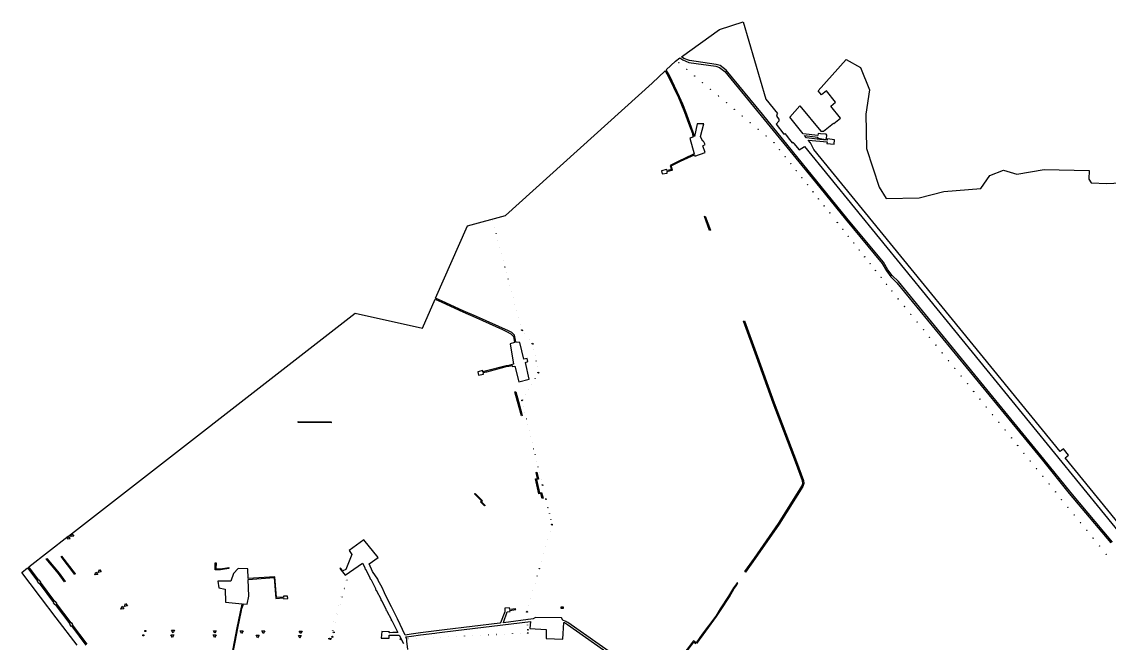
# Model space of a CAD drawing. Header units: millimetres. Extents: x 1 to 68651, y 3 to 69285.
# Drawn here: x 5018 to 12476, y 48209 to 52468 of the extents above; entities that cross this region are included whole.
import ezdxf

# ---------------------------------------------------------------- set-up
doc = ezdxf.new("R2010")
doc.units = ezdxf.units.MM
doc.layers.add('C', color=134, linetype='Continuous')
doc.styles.get("Standard").update_dxf_attribs({"font": 'arial.ttf'})

# ---------------------------------------------------------------- blocks, each defined once
blk = doc.blocks.new('C7727DD5F7ADA41A2889C00CB9CB85E')
at = {"layer": 'C', "linetype": 'Continuous'}
blk.add_lwpolyline([(4440083.39, 1624619.51), (4436420.94, 1629107.35), (4436444.2, 1629126.32), (4436409.42, 1629168.94), (4436386.18, 1629149.97), (4434697.9, 1631219.54), (4434675.55, 1631265.95), (4434660.16, 1631284.84), (4434738.77, 1631276.82), (4434788.48, 1631271.75), (4434787.53, 1631262.49), (4434837.28, 1631257.42), (4434840.32, 1631287.27), (4434790.58, 1631292.34), (4434789.7, 1631283.69), (4434740.06, 1631289.22), (4434648.25, 1631299.45), (4434634.74, 1631316.03), (4434724.82, 1631305.69), (4434724.15, 1631297.62), (4434740.72, 1631295.54), (4434778.02, 1631289.12), (4434783.67, 1631296.31), (4434786.15, 1631318.31), (4434781.78, 1631324.44), (4434744.02, 1631327.19), (4434726.79, 1631329.32), (4434725.66, 1631315.66), (4434625.69, 1631327.13), (4434532.48, 1631441.49), (4434602.67, 1631519.45), (4434746.08, 1631346.95), (4434763.65, 1631345.2), (4434831.79, 1631401.51), (4434834.96, 1631397.64), (4434881.42, 1631436.02), (4434814.26, 1631517.38), (4434847.52, 1631544.91), (4434783.75, 1631621.94), (4434750.64, 1631594.54), (4434727.02, 1631623.16), (4434920.36, 1631837.91), (4435019, 1631782.39), (4435078.57, 1631628.44), (4435053.6, 1631461.84), (4435058.85, 1631226.64), (4435146.57, 1630962.23), (4435193.09, 1630884.43), (4435419.92, 1630890.09), (4435589.78, 1630932.1), (4435842.55, 1630953.26), (4435905.66, 1631042.45), (4435999.79, 1631079.79), (4436090.64, 1631050.16), (4436276.84, 1631082.99), (4436586.96, 1631076.15), (4436584.08, 1631017.56), (4436599.6, 1630991.63), (4436708.41, 1630986.29), (4436952.37, 1630999.49)], dxfattribs=at)
at = {"layer": 'C', "flags": 1}
for tag in ['Адрес (местоположение) участка', 'Дата формирования КПТ', 'Тип объекта', 'Тип объекта (текст)', 'Система координат', 'Тип адреса', 'Тип адреса код', 'ОКАТО', 'ОКТМО', 'Кадастровый номер, обозначение, учетный номер объекта', 'Кадастровый номер', 'Район', 'Кадастровый номер квартала', 'Регистрационный номер КПТ', 'Вид объекта недвижимости', 'Вид объекта недвижимости код', 'Площадь', 'Погрешность площади', 'Вид земельного участка', 'Вид земельного участка код', 'Категория земель', 'Категория земель код', 'Вид использования по документу', 'Кадастровая стоимость', 'Номер контура', 'Код ФИАС', 'Код КЛАДР', 'Код региона', 'Регион', 'Полное наименование органа регистрации прав']:
    blk.add_attdef(tag, (0, 0), '', height=0.2, dxfattribs=at)
blk = doc.blocks.new('C40C46959CF384673B2E9F89159651D')
at = {"layer": 'C', "linetype": 'Continuous'}
for points in [[(4431912.62, 1627794.26), (4431907.41, 1627851.91), (4431905.88, 1627861.27), (4431903.34, 1627870.49), (4431899.9, 1627880.07), (4431938.31, 1627886.27), (4432001.23, 1627895.64), (4432098.83, 1627906.92), (4432113.36, 1627908.5), (4432166.68, 1627916.21), (4432755.35, 1627985.17), (4432750.48, 1627938.84), (4432862.72, 1627931.95), (4432862.88, 1627868.97), (4432976.77, 1627865.44), (4432983.33, 1627980.16), (4432987.66, 1627978.18), (4433009.42, 1627966.08), (4433541.26, 1627591.34)], [(4433796.74, 1627743.8), (4433874.43, 1627844.93), (4433887.7, 1627835.03)], [(4433896.3, 1627835.45), (4433938.57, 1627895.26), (4434031.42, 1628019.19), (4434062.59, 1628069.2), (4434119.27, 1628155.89), (4434152.49, 1628212.47), (4434160.08, 1628224.59), (4434177.04, 1628247.95), (4434172.18, 1628251.49), (4434155.08, 1628227.9), (4434147.37, 1628215.57), (4434113.42, 1628159.74), (4434056.64, 1628072.89), (4434025.57, 1628023.05), (4433932.91, 1627899.4), (4433890.68, 1627839.63), (4433873.31, 1627852.58), (4433793.39, 1627748.42)], [(4433547.64, 1627603.22), (4433010.56, 1627978.3), (4433004.14, 1627982.11), (4432996.7, 1627985.28), (4432977.27, 1627995.3), (4432968.17, 1628012.11), (4432788.66, 1628012.64), (4432774.2, 1628003.72), (4432570.56, 1627976.42), (4432568.8, 1627978.36), (4432594.82, 1628051.65), (4432614.4, 1628053.73), (4432613.28, 1628062.28), (4432653.61, 1628067.16), (4432652.83, 1628072.58), (4432612.47, 1628067.72), (4432610.94, 1628078.77), (4432578.95, 1628076.53), (4432579.79, 1628053.23), (4432549.51, 1627975.71), (4432545.55, 1627973.41), (4432165.05, 1627929.12), (4431999.5, 1627908.52), (4431936.23, 1627899.1), (4431894.8, 1627891.23), (4431842.06, 1628005.13), (4431804.35, 1628082.72), (4431801.53, 1628085.6), (4431793.08, 1628102.49), (4431753.98, 1628183.42), (4431736.78, 1628217.95), (4431709.82, 1628267.08), (4431709.41, 1628271.41), (4431707.37, 1628276.7), (4431671.46, 1628329.11), (4431647.53, 1628381.65), (4431709.27, 1628425.23), (4431612.88, 1628545.43), (4431510.64, 1628471.63), (4431528.4, 1628445.17), (4431488.18, 1628342.37), (4431466.89, 1628333.63), (4431452.13, 1628352.06), (4431446.89, 1628348.23), (4431484.78, 1628303.93), (4431602.06, 1628385.8), (4431620.12, 1628350.58), (4431618.27, 1628349.66), (4431621.26, 1628343.74), (4431623.34, 1628344.35), (4431655.48, 1628282.29), (4431653.76, 1628281.5), (4431656.88, 1628275.38), (4431658.67, 1628276.05), (4431693.89, 1628207.04), (4431692.01, 1628206.09), (4431694.98, 1628200.27), (4431696.97, 1628201.02), (4431729.7, 1628136.88), (4431727.87, 1628135.94), (4431731.01, 1628129.84), (4431732.92, 1628130.58), (4431765.09, 1628067.71), (4431763.31, 1628066.89), (4431766.29, 1628060.84), (4431768.25, 1628061.49), (4431800.57, 1627998.12), (4431798.7, 1627997.35), (4431801.68, 1627991.3), (4431803.68, 1627992.06), (4431845.29, 1627911.42), (4431810.33, 1627910.3), (4431786.43, 1627909.15), (4431786.81, 1627914.35), (4431734.76, 1627917.16), (4431731.43, 1627870.71), (4431785.31, 1627872.83), (4431786.2, 1627891.64), (4431836.92, 1627891.21), (4431854.69, 1627893.09), (4431884.35, 1627835.11)], [(4430718.71, 1627786.22), (4430730.02, 1627844.12), (4430738.69, 1627892.7), (4430747.66, 1627940.39), (4430770.07, 1628050.63), (4430776.2, 1628075.02), (4430784.17, 1628098.73), (4430784.63, 1628106.13), (4430812.25, 1628103.92), (4430822.03, 1628159.26), (4430819.6, 1628273.99), (4430995.87, 1628286.8), (4431007.72, 1628143.05), (4431061.87, 1628148.05), (4431062.93, 1628140.93), (4431090.42, 1628144.35), (4431088.5, 1628159.78), (4431061.51, 1628158.56), (4431061.25, 1628153.52), (4431012.74, 1628149.79), (4431001, 1628292.68), (4430819.45, 1628280.46), (4430815.36, 1628347.04), (4430750.37, 1628348.17), (4430717.6, 1628314.79), (4430699.12, 1628261.62), (4430610.98, 1628261.59), (4430617.35, 1628216.91), (4430661.89, 1628208.19), (4430663.86, 1628118.95), (4430776.43, 1628106.85), (4430772.24, 1628094.24), (4430767.15, 1628073.65), (4430763.01, 1628052.51), (4430739.79, 1627941.87), (4430730.83, 1627894.14), (4430722.15, 1627845.59), (4430710.88, 1627787.85)], [(4429646.74, 1627823.17), (4429502.64, 1628010.51), (4429394.82, 1628152), (4429324.45, 1628245.42), (4429265.97, 1628321.39), (4429265.7, 1628321.74), (4429306.09, 1628353.13), (4429374.81, 1628261.97), (4429372.27, 1628260.01), (4429382.94, 1628246.14), (4429385.36, 1628248), (4429484.59, 1628116.1), (4429482.16, 1628114.23), (4429492.83, 1628100.36), (4429495.11, 1628102.11), (4429595.24, 1627969.81), (4429592.77, 1627967.91), (4429603.44, 1627954.03), (4429605.81, 1627955.86), (4429705.18, 1627824.37)], [(4429713.91, 1627831.07), (4429614.53, 1627962.56), (4429616.92, 1627964.4), (4429606.25, 1627978.27), (4429603.96, 1627976.51), (4429503.83, 1628108.81), (4429506.31, 1628110.72), (4429495.64, 1628124.59), (4429493.31, 1628122.8), (4429394.09, 1628254.71), (4429396.42, 1628256.5), (4429385.75, 1628270.37), (4429383.53, 1628268.67), (4429314.8, 1628359.9), (4429584.77, 1628569.73), (4429577.17, 1628551.54), (4429597.72, 1628554.21), (4429585.34, 1628570.17), (4431552.66, 1630099.25), (4432013.51, 1629996.91), (4432100.37, 1630193.65), (4432146.24, 1630173.41), (4432290.21, 1630107.29), (4432380.86, 1630068.19), (4432561.97, 1629986.87), (4432590.35, 1629972.75), (4432620.3, 1629957.11), (4432639.14, 1629939.19), (4432644.74, 1629900.97), (4432646.19, 1629898.6), (4432614.33, 1629888.91), (4432638.48, 1629748.51), (4432628.02, 1629746.63), (4432605.51, 1629741.13), (4432586.84, 1629737.76), (4432579.84, 1629735.93), (4432453.22, 1629703.08), (4432428.81, 1629697.45), (4432426.85, 1629705.97), (4432393.57, 1629697.06), (4432398.32, 1629673.89), (4432432.15, 1629681.22), (4432430.14, 1629692.12), (4432454.24, 1629697.66), (4432580.99, 1629730.51), (4432588.13, 1629732.38), (4432606.05, 1629735.61), (4432628.14, 1629740.96), (4432630.07, 1629732.52), (4432647.6, 1629736.1), (4432675.33, 1629628.05), (4432745.93, 1629646.3), (4432719.96, 1629761.43), (4432736.04, 1629766.95), (4432732.25, 1629787.07), (4432709.82, 1629782.72), (4432680.81, 1629898.36), (4432653.84, 1629900), (4432654.33, 1629902.56), (4432644.53, 1629949.16), (4432625.69, 1629965.96), (4432603.08, 1629978.82), (4432384.21, 1630076.55), (4432293.89, 1630115.5), (4432149.93, 1630181.61), (4432104, 1630201.88), (4432323.14, 1630698.22), (4432584.18, 1630767.43), (4433589.5, 1631675.11), (4433679.23, 1631760.21), (4433701.3, 1631717.6), (4433769.09, 1631576.9), (4433790.47, 1631527.22), (4433811.15, 1631475.01), (4433838.32, 1631399.85), (4433865.39, 1631330.31), (4433868.11, 1631305.3), (4433848.24, 1631297.08), (4433877.93, 1631189.94), (4433805.77, 1631156.42), (4433781.42, 1631144.55), (4433713.43, 1631111.46), (4433721.37, 1631081.99), (4433714.52, 1631080.84), (4433689.78, 1631075.33), (4433688.32, 1631083.03), (4433654.01, 1631075.17), (4433657.17, 1631053.75), (4433692.25, 1631057.97), (4433690.92, 1631069.89), (4433715.42, 1631075.4), (4433728.19, 1631077.59), (4433720, 1631108.33), (4433783.59, 1631139.45), (4433808.11, 1631151.53), (4433879.95, 1631184.83), (4433882.21, 1631175.19), (4433953.66, 1631199.03), (4433936.56, 1631246.03), (4433952.35, 1631255.07), (4433942.01, 1631276.99), (4433935.84, 1631275.99), (4433920.95, 1631309.92), (4433944.15, 1631396.97), (4433897.56, 1631397.06), (4433879.11, 1631309.76), (4433873.09, 1631332.53), (4433846.88, 1631403), (4433819.57, 1631478.17), (4433798.79, 1631530.67), (4433777.28, 1631580.65), (4433709.3, 1631721.73), (4433686.02, 1631766.66), (4433748.43, 1631825.85), (4433779.57, 1631848.06), (4433798.46, 1631833.72), (4433841.24, 1631816.93), (4434025.61, 1631790.93), (4434050.62, 1631783.01), (4434087.89, 1631755.59), (4434710.15, 1630995.77), (4434914.37, 1630742.17), (4435165.61, 1630439.86), (4435195.25, 1630388.02), (4435226.2, 1630348.61), (4435268.06, 1630307.23), (4436265.44, 1629090.54), (4436449.57, 1628862.73), (4436733.77, 1628524.61)], [(4436746.15, 1628530.13), (4436459.64, 1628871.02), (4436275.46, 1629098.9), (4435277.49, 1630316.27), (4435235.9, 1630357.34), (4435206.32, 1630394.96), (4435176.39, 1630447.25), (4434924.62, 1630750.24), (4434345.07, 1631463.45), (4434097.57, 1631764.38), (4434056.22, 1631794.86), (4434028.61, 1631803.63), (4433844.74, 1631829.53), (4433805.33, 1631844.88), (4433790.64, 1631855.96), (4434051.28, 1632041.87), (4434213.46, 1632095.64), (4434369.05, 1631565.25), (4434448.57, 1631467.68), (4434445.86, 1631465.25), (4434442.8, 1631449.51), (4434457.78, 1631429.15), (4434458.2, 1631413.5), (4434439.3, 1631392.97), (4434492.94, 1631324.75), (4434498.98, 1631329.87), (4434509.54, 1631316.82), (4434522.53, 1631300.78), (4434550.35, 1631266.31), (4434556.22, 1631271.06), (4434560.99, 1631262.37), (4434597.75, 1631217.27), (4434634.31, 1631239.78), (4437376.65, 1627878.4)]]:
    blk.add_lwpolyline(points, dxfattribs=at)
for points in [[(4433770.54, 1631815.1), (4433771.85, 1631816.65), (4433773.4, 1631815.34), (4433772.1, 1631813.79)], [(4433826.24, 1631770.98), (4433827.8, 1631769.67), (4433826.5, 1631768.12), (4433824.95, 1631769.43)], [(4433880.64, 1631725.3), (4433882.19, 1631723.99), (4433880.89, 1631722.44), (4433879.34, 1631723.75)], [(4433935.03, 1631679.62), (4433936.59, 1631678.31), (4433935.29, 1631676.76), (4433933.73, 1631678.07)], [(4433988.13, 1631632.39), (4433989.42, 1631633.94), (4433990.97, 1631632.63), (4433989.68, 1631631.08)], [(4434043.83, 1631588.26), (4434045.38, 1631586.95), (4434044.08, 1631585.4), (4434042.52, 1631586.71)], [(4434098.21, 1631542.58), (4434099.77, 1631541.27), (4434098.47, 1631539.72), (4434096.92, 1631541.03)], [(4434152.61, 1631496.9), (4434154.16, 1631495.59), (4434152.87, 1631494.04), (4434151.31, 1631495.35)], [(4434205.7, 1631449.68), (4434207, 1631451.23), (4434208.56, 1631449.92), (4434207.25, 1631448.37)], [(4434261.4, 1631405.55), (4434262.95, 1631404.24), (4434261.66, 1631402.69), (4434260.1, 1631404)], [(4434314.49, 1631358.31), (4434315.79, 1631359.87), (4434317.35, 1631358.56), (4434316.04, 1631357.01)], [(4434370.18, 1631314.19), (4434371.74, 1631312.87), (4434370.44, 1631311.33), (4434368.88, 1631312.64)], [(4434423.29, 1631267.25), (4434424.87, 1631268.5), (4434426.13, 1631266.91), (4434424.55, 1631265.66)], [(4434461.52, 1631219.15), (4434463.1, 1631220.4), (4434464.36, 1631218.81), (4434462.77, 1631217.56)], [(4434501.31, 1631172.32), (4434502.57, 1631170.73), (4434500.99, 1631169.48), (4434499.72, 1631171.07)], [(4434539.53, 1631124.24), (4434540.8, 1631122.65), (4434539.2, 1631121.4), (4434537.94, 1631122.99)], [(4434577.74, 1631076.15), (4434579, 1631074.56), (4434577.41, 1631073.31), (4434576.15, 1631074.9)], [(4434615.96, 1631028.07), (4434617.22, 1631026.48), (4434615.63, 1631025.23), (4434614.37, 1631026.82)], [(4434652.58, 1630978.73), (4434654.17, 1630979.98), (4434655.42, 1630978.39), (4434653.84, 1630977.14)], [(4434690.8, 1630930.65), (4434692.38, 1630931.9), (4434693.64, 1630930.31), (4434692.06, 1630929.06)], [(4434730.6, 1630883.82), (4434731.86, 1630882.23), (4434730.28, 1630880.98), (4434729.02, 1630882.57)], [(4434768.81, 1630835.74), (4434770.07, 1630834.14), (4434768.48, 1630832.89), (4434767.23, 1630834.48)], [(4432494.65, 1630736.43), (4432495.01, 1630736.53), (4432495.11, 1630736.17), (4432494.75, 1630736.07)], [(4433947.24, 1630761.85), (4433953, 1630763.5), (4433989.12, 1630666.85), (4433983.35, 1630665.16)], [(4434807.03, 1630787.66), (4434808.29, 1630786.06), (4434806.7, 1630784.81), (4434805.45, 1630786.4)], [(4432507.35, 1630688.59), (4432507.71, 1630688.69), (4432507.81, 1630688.33), (4432507.45, 1630688.23)], [(4434857.69, 1630720.35), (4434859.28, 1630721.62), (4434860.53, 1630720.03), (4434858.95, 1630718.77)], [(4434895.55, 1630672.81), (4434897.13, 1630674.07), (4434898.39, 1630672.49), (4434896.81, 1630671.22)], [(4432518.91, 1630643.86), (4432519.27, 1630643.96), (4432519.37, 1630643.6), (4432519.01, 1630643.5)], [(4432531.04, 1630596.83), (4432531.4, 1630596.93), (4432531.5, 1630596.57), (4432531.14, 1630596.47)], [(4434934.5, 1630627.12), (4434935.76, 1630625.54), (4434934.18, 1630624.28), (4434932.93, 1630625.86)], [(4432543.57, 1630550.99), (4432543.93, 1630551.09), (4432544.03, 1630550.73), (4432543.67, 1630550.63)], [(4434970.3, 1630578.92), (4434971.89, 1630580.18), (4434973.15, 1630578.6), (4434971.57, 1630577.33)], [(4435009.26, 1630533.23), (4435010.53, 1630531.65), (4435008.94, 1630530.38), (4435007.69, 1630531.97)], [(4432555.02, 1630507.65), (4432555.38, 1630507.75), (4432555.48, 1630507.39), (4432555.12, 1630507.29)], [(4432568.11, 1630460.63), (4432568.22, 1630460.27), (4432567.85, 1630460.17), (4432567.75, 1630460.53)], [(4435045.06, 1630485.03), (4435046.64, 1630486.29), (4435047.9, 1630484.71), (4435046.32, 1630483.45)], [(4435082.44, 1630438.08), (4435084.03, 1630439.35), (4435085.28, 1630437.76), (4435083.71, 1630436.5)], [(4432580.08, 1630415.59), (4432580.18, 1630415.23), (4432579.82, 1630415.13), (4432579.72, 1630415.49)], [(4432590.07, 1630377.82), (4432590.17, 1630377.46), (4432589.81, 1630377.36), (4432589.71, 1630377.72)], [(4435121.41, 1630392.39), (4435122.67, 1630390.82), (4435121.08, 1630389.55), (4435119.82, 1630391.14)], [(4432601.83, 1630333.27), (4432601.93, 1630332.91), (4432601.57, 1630332.81), (4432601.47, 1630333.17)], [(4432613.02, 1630289.32), (4432613.38, 1630289.42), (4432613.48, 1630289.06), (4432613.12, 1630288.96)], [(4435158.78, 1630345.45), (4435160.04, 1630343.87), (4435158.46, 1630342.6), (4435157.2, 1630344.19)], [(4435196.16, 1630298.5), (4435197.42, 1630296.92), (4435195.84, 1630295.66), (4435194.58, 1630297.24)], [(4432625.51, 1630244.48), (4432625.61, 1630244.12), (4432625.25, 1630244.02), (4432625.15, 1630244.38)], [(4435233.53, 1630251.56), (4435234.82, 1630249.98), (4435233.24, 1630248.71), (4435231.95, 1630250.28)], [(4432635.86, 1630203.25), (4432636.22, 1630203.35), (4432636.32, 1630202.99), (4432635.96, 1630202.89)], [(4432648.13, 1630158.82), (4432648.23, 1630158.46), (4432647.87, 1630158.36), (4432647.77, 1630158.72)], [(4435276.66, 1630198.63), (4435277.94, 1630197.06), (4435276.37, 1630195.78), (4435275.08, 1630197.36)], [(4435319.78, 1630145.73), (4435321.05, 1630144.15), (4435319.49, 1630142.88), (4435318.2, 1630144.45)], [(4432659.64, 1630115.41), (4432659.74, 1630115.05), (4432659.38, 1630114.95), (4432659.28, 1630115.31)], [(4432671.85, 1630068.98), (4432671.95, 1630068.62), (4432671.59, 1630068.52), (4432671.49, 1630068.88)], [(4435361.32, 1630091.54), (4435362.89, 1630092.81), (4435364.17, 1630091.24), (4435362.6, 1630089.96)], [(4432683.77, 1630023.53), (4432684.13, 1630023.62), (4432684.23, 1630023.27), (4432683.87, 1630023.17)], [(4434216.36, 1630042.94), (4434222.93, 1630045.32), (4434311.24, 1629801.5), (4434425.99, 1629484.89), (4434579.76, 1629082.8), (4434626.61, 1628951.78), (4434628.97, 1628931.73), (4434621.68, 1628911.44), (4434460.97, 1628653.35), (4434295.77, 1628416.75), (4434230.07, 1628323.85), (4434224.35, 1628327.89), (4434290.04, 1628420.79), (4434455.11, 1628657.18), (4434615.31, 1628914.39), (4434621.93, 1628932.57), (4434619.75, 1628950.28), (4434573.22, 1629080.34), (4434419.42, 1629482.49), (4434304.67, 1629799.12)], [(4435404.44, 1630038.62), (4435406.01, 1630039.89), (4435407.29, 1630038.32), (4435405.72, 1630037.05)], [(4432694.48, 1629984.9), (4432699.9, 1629982.16), (4432700.43, 1629980.54), (4432694.73, 1629978.67), (4432692.87, 1629984.37)], [(4432714.42, 1629957.31), (4432714.65, 1629957.03), (4432714.37, 1629956.79), (4432714.13, 1629957.07)], [(4432745.05, 1629921.04), (4432745.33, 1629921.28), (4432745.57, 1629921), (4432745.29, 1629920.76)], [(4435449.12, 1629986.99), (4435450.41, 1629985.41), (4435448.84, 1629984.14), (4435447.56, 1629985.71)], [(4435490.67, 1629932.79), (4435492.24, 1629934.06), (4435493.53, 1629932.49), (4435491.95, 1629931.21)], [(4432764.99, 1629890.82), (4432770.69, 1629892.69), (4432772.56, 1629886.99), (4432770.94, 1629886.46), (4432765.52, 1629889.2)], [(4432778.42, 1629850.58), (4432778.5, 1629850.22), (4432778.14, 1629850.14), (4432778.06, 1629850.5)], [(4435535.36, 1629881.15), (4435536.65, 1629879.57), (4435535.07, 1629878.3), (4435533.79, 1629879.87)], [(4432786.38, 1629810.68), (4432786.75, 1629810.75), (4432786.82, 1629810.38), (4432786.45, 1629810.31)], [(4432794.54, 1629771.38), (4432794.61, 1629771.01), (4432794.24, 1629770.94), (4432794.17, 1629771.31)], [(4435578.48, 1629828.24), (4435579.77, 1629826.67), (4435578.19, 1629825.39), (4435576.91, 1629826.97)], [(4435620.02, 1629774.05), (4435621.6, 1629775.33), (4435622.89, 1629773.75), (4435621.31, 1629772.48)], [(4432802.07, 1629733.15), (4432802.44, 1629733.22), (4432802.51, 1629732.85), (4432802.14, 1629732.78)], [(4432806.12, 1629695.32), (4432811.57, 1629692.84), (4432809.09, 1629687.38), (4432807.53, 1629688.08), (4432805.41, 1629693.77)], [(4435663.14, 1629721.14), (4435664.72, 1629722.41), (4435666.01, 1629720.84), (4435664.43, 1629719.56)], [(4432786.1, 1629652.14), (4432786.3, 1629652.46), (4432786.62, 1629652.26), (4432786.42, 1629651.94)], [(4435706.26, 1629668.23), (4435707.84, 1629669.51), (4435709.13, 1629667.93), (4435707.55, 1629666.65)], [(4432647.83, 1629558.81), (4432653.7, 1629560.12), (4432672.35, 1629494.6), (4432698.5, 1629397.4), (4432692.66, 1629396.04), (4432666.57, 1629493.03)], [(4432739.19, 1629575.6), (4432739.51, 1629575.4), (4432739.31, 1629575.08), (4432738.99, 1629575.28)], [(4432761.53, 1629611.74), (4432761.85, 1629611.54), (4432761.65, 1629611.22), (4432761.33, 1629611.42)], [(4435750.97, 1629616.59), (4435752.25, 1629615.01), (4435750.68, 1629613.74), (4435749.39, 1629615.31)], [(4435792.51, 1629562.39), (4435794.08, 1629563.67), (4435795.37, 1629562.09), (4435793.8, 1629560.81)], [(4432694.21, 1629503.64), (4432700.17, 1629504.38), (4432700.38, 1629502.69), (4432696.65, 1629497.9), (4432694.96, 1629497.68)], [(4432717.56, 1629539.67), (4432717.88, 1629539.47), (4432717.68, 1629539.15), (4432717.36, 1629539.35)], [(4435835.63, 1629509.48), (4435837.2, 1629510.76), (4435838.49, 1629509.18), (4435836.91, 1629507.91)], [(4432704.8, 1629462.19), (4432705.17, 1629462.28), (4432705.26, 1629461.91), (4432704.89, 1629461.82)], [(4432715.73, 1629417.67), (4432716.1, 1629417.76), (4432716.19, 1629417.39), (4432715.82, 1629417.3)], [(4435880.32, 1629457.84), (4435881.6, 1629456.27), (4435880.03, 1629454.99), (4435878.75, 1629456.57)], [(4435923.44, 1629404.93), (4435924.72, 1629403.35), (4435923.15, 1629402.08), (4435921.87, 1629403.65)], [(4431162.33, 1629355.54), (4431386.77, 1629354.35), (4431386.64, 1629348.34), (4431162.39, 1629349.53)], [(4432726.56, 1629375.04), (4432726.65, 1629374.67), (4432726.28, 1629374.58), (4432726.19, 1629374.95)], [(4432736.39, 1629332.98), (4432736.76, 1629333.07), (4432736.85, 1629332.7), (4432736.48, 1629332.61)], [(4435966.56, 1629352.02), (4435967.84, 1629350.45), (4435966.27, 1629349.17), (4435964.99, 1629350.75)], [(4432746.26, 1629293.42), (4432746.63, 1629293.51), (4432746.72, 1629293.14), (4432746.35, 1629293.05)], [(4432756.47, 1629252.39), (4432756.56, 1629252.02), (4432756.19, 1629251.93), (4432756.1, 1629252.3)], [(4436009.67, 1629299.11), (4436010.96, 1629297.53), (4436009.38, 1629296.26), (4436008.1, 1629297.83)], [(4436051.22, 1629244.92), (4436052.79, 1629246.19), (4436054.08, 1629244.62), (4436052.5, 1629243.34)], [(4432765.74, 1629212.08), (4432766.11, 1629212.17), (4432766.2, 1629211.8), (4432765.83, 1629211.71)], [(4432776.32, 1629169.79), (4432776.69, 1629169.88), (4432776.78, 1629169.51), (4432776.41, 1629169.42)], [(4436095.91, 1629193.29), (4436097.19, 1629191.71), (4436095.62, 1629190.44), (4436094.34, 1629192.01)], [(4432786.5, 1629129.17), (4432786.59, 1629128.8), (4432786.22, 1629128.7), (4432786.13, 1629129.08)], [(4436139.03, 1629140.36), (4436140.32, 1629138.78), (4436138.74, 1629137.51), (4436137.45, 1629139.09)], [(4432796.57, 1629085.14), (4432796.94, 1629085.23), (4432797.03, 1629084.86), (4432796.66, 1629084.77)], [(4432805.99, 1629046.34), (4432806.36, 1629046.43), (4432806.46, 1629046.06), (4432806.08, 1629045.97)], [(4436182.15, 1629087.44), (4436183.43, 1629085.87), (4436181.86, 1629084.59), (4436180.57, 1629086.17)], [(4436225.27, 1629034.54), (4436226.55, 1629032.96), (4436224.98, 1629031.69), (4436223.69, 1629033.26)], [(4432788.79, 1628962.7), (4432803.34, 1628966.33), (4432792.64, 1629007.44), (4432798.52, 1629008.65), (4432810.69, 1628962.01), (4432796.05, 1628958.31), (4432816.76, 1628867.99), (4432831.22, 1628870.47), (4432840.71, 1628830.7), (4432834.82, 1628829.55), (4432826.66, 1628863.6), (4432812.18, 1628861.05)], [(4432816.31, 1629005.15), (4432816.68, 1629005.24), (4432816.77, 1629004.87), (4432816.4, 1629004.78)], [(4432826.86, 1628960.94), (4432827.22, 1628961.03), (4432827.32, 1628960.66), (4432826.95, 1628960.57)], [(4436266.81, 1628980.35), (4436268.39, 1628981.62), (4436269.67, 1628980.05), (4436268.1, 1628978.77)], [(4432837.61, 1628923.82), (4432838.75, 1628917.61), (4432836.78, 1628917.25), (4432835.65, 1628923.46)], [(4436309.93, 1628927.43), (4436311.5, 1628928.71), (4436312.79, 1628927.13), (4436311.22, 1628925.86)], [(4436354.62, 1628875.78), (4436355.91, 1628874.22), (4436354.33, 1628872.94), (4436353.05, 1628874.52)], [(4432376.04, 1628863.83), (4432398.66, 1628841.1), (4432425.52, 1628813.71), (4432418.61, 1628805.92), (4432442.81, 1628781.2), (4432439.23, 1628777.71), (4432411.68, 1628805.77), (4432417.74, 1628812.46), (4432394.36, 1628836.92), (4432371.57, 1628859.77)], [(4432860.76, 1628829.23), (4432861.96, 1628823.03), (4432859.99, 1628822.65), (4432858.8, 1628828.85)], [(4436397.74, 1628822.89), (4436399.03, 1628821.31), (4436397.45, 1628820.04), (4436396.17, 1628821.61)], [(4432874.43, 1628766.31), (4432874.79, 1628766.4), (4432874.89, 1628766.03), (4432874.52, 1628765.94)], [(4432884.96, 1628724.92), (4432885.33, 1628725.01), (4432885.42, 1628724.64), (4432885.05, 1628724.55)], [(4436440.86, 1628769.97), (4436442.15, 1628768.4), (4436440.57, 1628767.12), (4436439.29, 1628768.7)], [(4432895.14, 1628684.03), (4432895.23, 1628683.66), (4432894.86, 1628683.57), (4432894.77, 1628683.94)], [(4432897.88, 1628652.2), (4432898.36, 1628653.83), (4432904.11, 1628652.11), (4432902.41, 1628646.37), (4432900.77, 1628646.86)], [(4436482.4, 1628715.77), (4436483.98, 1628717.05), (4436485.27, 1628715.47), (4436483.69, 1628714.2)], [(4436527.11, 1628664.14), (4436528.39, 1628662.57), (4436526.82, 1628661.29), (4436525.53, 1628662.87)], [(4429601.42, 1628568.61), (4429609.33, 1628587.7), (4429621.9, 1628571.37)], [(4432888.56, 1628601.03), (4432888.66, 1628601.39), (4432889.02, 1628601.29), (4432888.92, 1628600.93)], [(4436570.23, 1628611.23), (4436571.51, 1628609.65), (4436569.94, 1628608.38), (4436568.65, 1628609.95)], [(4432859.17, 1628499.06), (4432859.27, 1628499.42), (4432859.63, 1628499.32), (4432859.53, 1628498.95)], [(4432874, 1628549.43), (4432874.1, 1628549.79), (4432874.46, 1628549.69), (4432874.36, 1628549.33)], [(4436613.35, 1628558.31), (4436614.62, 1628556.74), (4436613.06, 1628555.46), (4436611.77, 1628557.04)], [(4436656.46, 1628505.41), (4436657.74, 1628503.83), (4436656.18, 1628502.56), (4436654.89, 1628504.13)], [(4429539.45, 1628434.16), (4429633.19, 1628312.26), (4429628.83, 1628308.91), (4429535.07, 1628430.84)], [(4432844.55, 1628449.34), (4432844.65, 1628449.7), (4432845.01, 1628449.6), (4432844.91, 1628449.24)], [(4436701.87, 1628446.71), (4436703.44, 1628447.98), (4436704.73, 1628446.41), (4436703.16, 1628445.14)], [(4429434.23, 1628415.04), (4429438.48, 1628418.52), (4429521.23, 1628317.5), (4429563.39, 1628259.99), (4429558.95, 1628256.74), (4429516.88, 1628314.14)], [(4430592.33, 1628387.58), (4430598.31, 1628387.28), (4430597.67, 1628346.75), (4430628.05, 1628346.44), (4430685.24, 1628355.05), (4430686.19, 1628349.12), (4430628.83, 1628340.49), (4430591.64, 1628340.76)], [(4432829.83, 1628398.86), (4432829.93, 1628399.22), (4432830.3, 1628399.12), (4432830.19, 1628398.76)], [(4429766.32, 1628305.28), (4429774.28, 1628324.28), (4429786.76, 1628308.04)], [(4429798.71, 1628341.79), (4429811.18, 1628325.5), (4429790.84, 1628322.77)], [(4431510.94, 1628320.02), (4431511.3, 1628319.93), (4431511.2, 1628319.57), (4431510.83, 1628319.67)], [(4432800.63, 1628297.84), (4432800.99, 1628297.74), (4432800.89, 1628297.38), (4432800.53, 1628297.48)], [(4432815.25, 1628348.28), (4432815.61, 1628348.18), (4432815.51, 1628347.82), (4432815.15, 1628347.92)], [(4431469.68, 1628212.39), (4431470.04, 1628212.3), (4431469.94, 1628211.93), (4431469.58, 1628212.03)], [(4431480.35, 1628212.05), (4431480.71, 1628211.95), (4431480.61, 1628211.59), (4431480.25, 1628211.7)], [(4431485.77, 1628269.34), (4431486.13, 1628269.25), (4431486.03, 1628268.88), (4431485.67, 1628268.98)], [(4431496.19, 1628268.32), (4431496.29, 1628268.68), (4431496.65, 1628268.58), (4431496.55, 1628268.22)], [(4432786.94, 1628249.28), (4432787.3, 1628249.18), (4432787.2, 1628248.82), (4432786.84, 1628248.92)], [(4431453.59, 1628155.43), (4431453.95, 1628155.33), (4431453.85, 1628154.96), (4431453.49, 1628155.07)], [(4431463.81, 1628154.19), (4431464.17, 1628154.09), (4431464.07, 1628153.73), (4431463.71, 1628153.83)], [(4432756.51, 1628146.47), (4432756.87, 1628146.37), (4432756.77, 1628146.01), (4432756.41, 1628146.11)], [(4432771.27, 1628196.15), (4432771.37, 1628196.52), (4432771.73, 1628196.42), (4432771.63, 1628196.06)], [(4429954.05, 1628090.06), (4429966.59, 1628073.85), (4429946.16, 1628071.01)], [(4429977.56, 1628108.71), (4429989.93, 1628092.38), (4429969.5, 1628089.76)], [(4431437.49, 1628098.48), (4431437.85, 1628098.38), (4431437.75, 1628098.02), (4431437.39, 1628098.12)], [(4431448.8, 1628100.27), (4431448.9, 1628100.64), (4431449.26, 1628100.53), (4431449.16, 1628100.17)], [(4432728.25, 1628050.36), (4432729.55, 1628056.22), (4432731.22, 1628055.85), (4432734.47, 1628050.72), (4432734.1, 1628049.05)], [(4432742.91, 1628098.39), (4432743.27, 1628098.29), (4432743.17, 1628097.93), (4432742.81, 1628098.03)], [(4432964.56, 1628086.02), (4432979.11, 1628086.62), (4432979.71, 1628075.36), (4432965.15, 1628074.75)], [(4431405.31, 1627984.57), (4431405.67, 1627984.47), (4431405.57, 1627984.11), (4431405.21, 1627984.22)], [(4431414.54, 1627980.72), (4431414.9, 1627980.63), (4431414.8, 1627980.26), (4431414.44, 1627980.36)], [(4431421.41, 1628041.52), (4431421.77, 1628041.42), (4431421.67, 1628041.06), (4431421.31, 1628041.17)], [(4431430.2, 1628036.02), (4431430.56, 1628035.93), (4431430.46, 1628035.56), (4431430.1, 1628035.66)], [(4432731.88, 1628005.06), (4432732.26, 1628005.08), (4432732.28, 1628004.7), (4432731.9, 1628004.68)], [(4430109.67, 1627923.61), (4430116.88, 1627923.59), (4430116.8, 1627916.46), (4430109.64, 1627916.44)], [(4430293.39, 1627925.52), (4430314, 1627925.39), (4430303.51, 1627907.67)], [(4430579.67, 1627922.95), (4430600.18, 1627922.9), (4430589.81, 1627905.07)], [(4430762.78, 1627922.31), (4430783.33, 1627922.2), (4430772.96, 1627904.36)], [(4430911.55, 1627921.47), (4430932.15, 1627921.48), (4430921.77, 1627903.6)], [(4431168.62, 1627920.77), (4431189.11, 1627920.47), (4431178.63, 1627902.74)], [(4431389.23, 1627927.63), (4431389.59, 1627927.52), (4431389.49, 1627927.16), (4431389.13, 1627927.27)], [(4431398.5, 1627923.17), (4431398.86, 1627923.06), (4431398.76, 1627922.7), (4431398.4, 1627922.82)], [(4431401.26, 1627912), (4431406.17, 1627915.51), (4431409.68, 1627910.58), (4431404.78, 1627907.14)], [(4432631.83, 1627902.68), (4432631.85, 1627902.3), (4432631.47, 1627902.28), (4432631.45, 1627902.66)], [(4432686.3, 1627905.6), (4432686.32, 1627905.22), (4432685.94, 1627905.2), (4432685.92, 1627905.58)], [(4432739.17, 1627908.94), (4432739.45, 1627906.96), (4432733.19, 1627906.09), (4432732.92, 1627908.08)], [(4432734.38, 1627962.24), (4432734.75, 1627962.27), (4432734.78, 1627961.9), (4432734.41, 1627961.87)], [(4432735.54, 1627932.23), (4432737.54, 1627932.34), (4432737.87, 1627926.03), (4432735.87, 1627925.93)], [(4430097.18, 1627894.14), (4430103.18, 1627894.05), (4430103.16, 1627888.06), (4430097.1, 1627888.11)], [(4430289.05, 1627895.14), (4430309.55, 1627895.07), (4430299.25, 1627877.2)], [(4430578.3, 1627893.75), (4430598.96, 1627893.58), (4430588.52, 1627875.8)], [(4430872.29, 1627891.7), (4430892.88, 1627891.51), (4430882.5, 1627873.67)], [(4431162.63, 1627889.34), (4431183.12, 1627889.14), (4431172.76, 1627871.33)], [(4431371.17, 1627865.78), (4431372.51, 1627871.63), (4431378.36, 1627870.28), (4431377.97, 1627868.62), (4431372.82, 1627865.4)], [(4431381.92, 1627869.56), (4431387.89, 1627868.95), (4431387.71, 1627867.25), (4431383, 1627863.42), (4431381.3, 1627863.6)], [(4431392.55, 1627882.37), (4431397.63, 1627885.66), (4431400.94, 1627880.61), (4431395.91, 1627877.29)], [(4431867.89, 1627866.36), (4431867.96, 1627864.66), (4431863.84, 1627860.2), (4431862.14, 1627860.13), (4431861.9, 1627866.12)], [(4431914.3, 1627868.74), (4431914.68, 1627868.76), (4431914.7, 1627868.38), (4431914.32, 1627868.36)], [(4431974.91, 1627871.67), (4431975.29, 1627871.69), (4431975.31, 1627871.31), (4431974.93, 1627871.29)], [(4432029.43, 1627874.32), (4432029.81, 1627874.33), (4432029.83, 1627873.96), (4432029.45, 1627873.94)], [(4432087.35, 1627877.13), (4432087.36, 1627876.75), (4432086.98, 1627876.73), (4432086.96, 1627877.11)], [(4432137.5, 1627878.78), (4432137.87, 1627878.79), (4432137.88, 1627878.42), (4432137.51, 1627878.41)], [(4432193.38, 1627881.48), (4432193.4, 1627881.1), (4432193.02, 1627881.08), (4432193, 1627881.46)], [(4432247.9, 1627884.12), (4432247.92, 1627883.74), (4432247.54, 1627883.72), (4432247.52, 1627884.1)], [(4432302.03, 1627886.74), (4432302.41, 1627886.76), (4432302.43, 1627886.38), (4432302.05, 1627886.36)], [(4432356.54, 1627889.37), (4432356.92, 1627889.39), (4432356.94, 1627889), (4432356.56, 1627888.99)], [(4432411.43, 1627892.02), (4432411.45, 1627891.64), (4432411.07, 1627891.62), (4432411.05, 1627892)], [(4432465.94, 1627894.67), (4432465.96, 1627894.29), (4432465.58, 1627894.27), (4432465.56, 1627894.65)], [(4432520.07, 1627897.28), (4432520.45, 1627897.3), (4432520.47, 1627896.92), (4432520.09, 1627896.9)], [(4432574.59, 1627899.91), (4432574.97, 1627899.93), (4432574.99, 1627899.55), (4432574.61, 1627899.53)]]:
    blk.add_lwpolyline(points, close=True, dxfattribs=at)
at = {"layer": 'C', "flags": 1}
for tag in ['Адрес (местоположение) участка', 'Дата формирования КПТ', 'Тип объекта', 'Тип объекта (текст)', 'Система координат', 'Тип адреса', 'Тип адреса код', 'ОКАТО', 'ОКТМО', 'Кадастровый номер, обозначение, учетный номер объекта', 'Кадастровый номер', 'Район', 'Кадастровый номер квартала', 'Регистрационный номер КПТ', 'Вид объекта недвижимости', 'Вид объекта недвижимости код', 'Площадь', 'Погрешность площади', 'Вид земельного участка', 'Вид земельного участка код', 'Категория земель', 'Категория земель код', 'Вид использования по документу', 'Кадастровая стоимость', 'Номер контура', 'Код ФИАС', 'Код КЛАДР', 'Код региона', 'Регион', 'Полное наименование органа регистрации прав']:
    blk.add_attdef(tag, (0, 0), '', height=0.2, dxfattribs=at)

msp = doc.modelspace()

# ---------------------------------------------------------------- block references
at = {"layer": 'C'}
for name in ['C7727DD5F7ADA41A2889C00CB9CB85E', 'C40C46959CF384673B2E9F89159651D']:
    msp.add_blockref(name, (-4424247.7, -1579627.8), dxfattribs=at)

doc.saveas('drawing.dxf')
